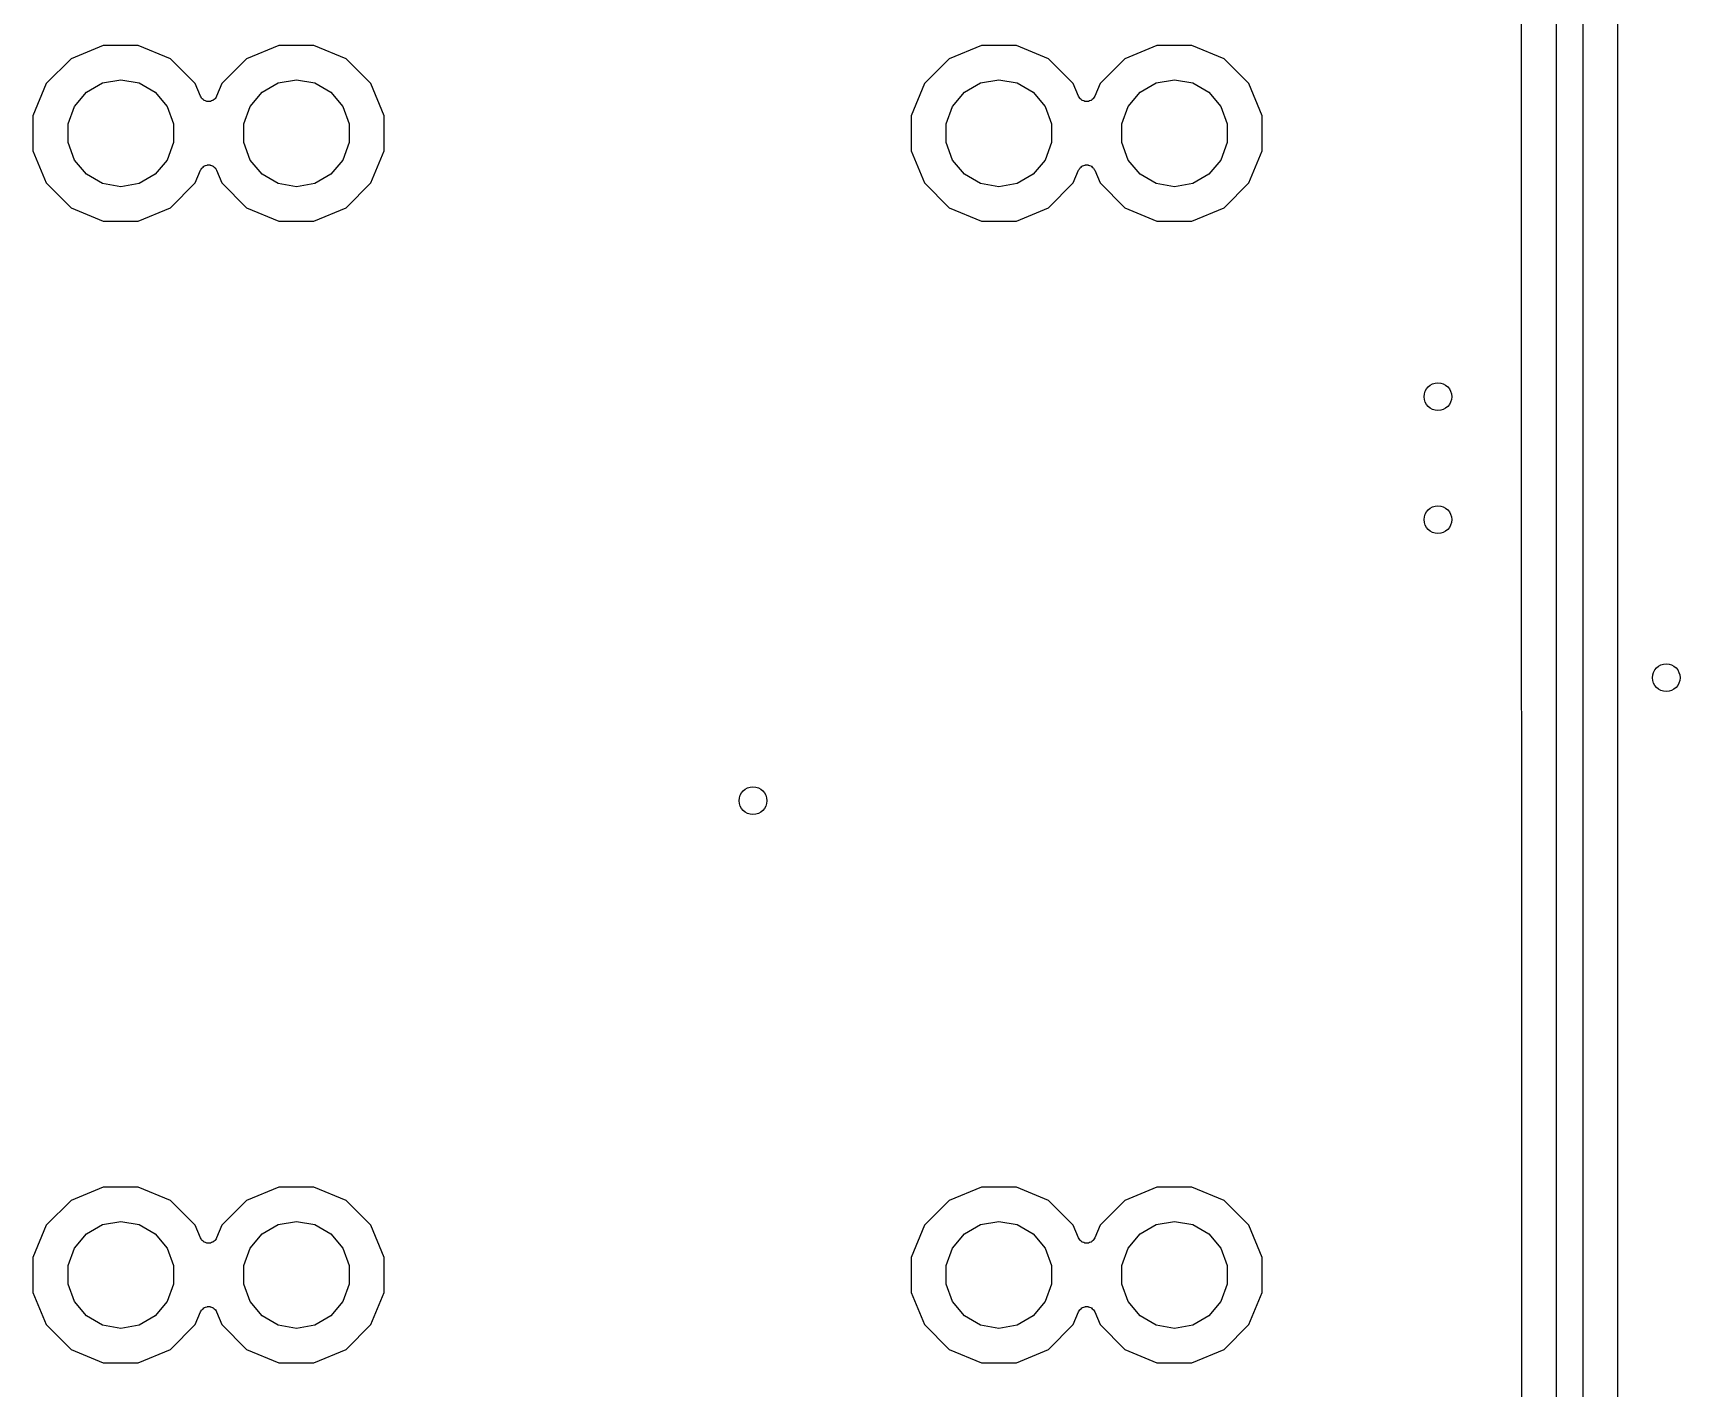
# Model space of a CAD drawing. Extents: x 40 to 163, y -163 to -37.
# Drawn here: x 105.41 to 129.23, y -126.1 to -106.5 of the extents above; entities that cross this region are included whole.
import ezdxf

# ---------------------------------------------------------------- set-up
doc = ezdxf.new("R2010")
doc.units = 0
doc.header["$MEASUREMENT"] = 0
doc.layers.add('BLACK', color=7, linetype='CONTINUOUS')

msp = doc.modelspace()

# ---------------------------------------------------------------- linework, layer by layer
at = {"layer": 'BLACK', "linetype": 'CONTINUOUS'}
for p, q in [((126.936, -103.586), (126.937, -128.563)), ((127.445, -128.826), (127.444, -103.513)), ((127.825, -103.584), (127.825, -128.897)), ((128.333, -128.824), (128.333, -103.847)), ((106.427, -106.68), (105.961, -106.873)), ((106.933, -106.68), (106.427, -106.68)), ((107.399, -106.873), (106.933, -106.68)), ((108.967, -106.68), (108.501, -106.873)), ((109.473, -106.68), (108.967, -106.68)), ((109.939, -106.873), (109.473, -106.68)), ((119.127, -106.68), (118.661, -106.873)), ((119.633, -106.68), (119.127, -106.68)), ((120.099, -106.873), (119.633, -106.68)), ((121.667, -106.68), (121.201, -106.873)), ((122.173, -106.68), (121.667, -106.68)), ((122.639, -106.873), (122.173, -106.68)), ((105.961, -106.873), (105.603, -107.231)), ((107.757, -107.231), (107.399, -106.873)), ((108.501, -106.873), (108.143, -107.231)), ((110.297, -107.231), (109.939, -106.873)), ((118.661, -106.873), (118.303, -107.231)), ((120.457, -107.231), (120.099, -106.873)), ((121.201, -106.873), (120.843, -107.231)), ((122.997, -107.231), (122.639, -106.873)), ((106.415, -107.223), (106.68, -107.176)), ((106.68, -107.176), (106.945, -107.223)), ((108.955, -107.223), (109.22, -107.176)), ((109.22, -107.176), (109.485, -107.223)), ((119.115, -107.223), (119.38, -107.176)), ((119.38, -107.176), (119.645, -107.223)), ((121.655, -107.223), (121.92, -107.176)), ((121.92, -107.176), (122.185, -107.223)), ((105.603, -107.231), (105.41, -107.697)), ((106.01, -107.563), (106.183, -107.357)), ((106.183, -107.357), (106.415, -107.223)), ((106.945, -107.223), (107.177, -107.357)), ((107.177, -107.357), (107.35, -107.563)), ((107.833, -107.414), (107.757, -107.231)), ((107.842, -107.428), (107.833, -107.414)), ((107.849, -107.443), (107.842, -107.428)), ((108.058, -107.428), (108.051, -107.443)), ((108.067, -107.414), (108.058, -107.428)), ((108.143, -107.231), (108.067, -107.414)), ((108.55, -107.563), (108.723, -107.357)), ((108.723, -107.357), (108.955, -107.223)), ((109.485, -107.223), (109.717, -107.357)), ((109.717, -107.357), (109.89, -107.563)), ((110.49, -107.697), (110.297, -107.231)), ((118.303, -107.231), (118.11, -107.697)), ((118.71, -107.563), (118.883, -107.357)), ((118.883, -107.357), (119.115, -107.223)), ((119.645, -107.223), (119.877, -107.357)), ((119.877, -107.357), (120.05, -107.563)), ((120.533, -107.414), (120.457, -107.231)), ((120.542, -107.428), (120.533, -107.414)), ((120.549, -107.443), (120.542, -107.428)), ((120.758, -107.428), (120.751, -107.443)), ((120.767, -107.414), (120.758, -107.428)), ((120.843, -107.231), (120.767, -107.414)), ((121.25, -107.563), (121.423, -107.357)), ((121.423, -107.357), (121.655, -107.223)), ((122.185, -107.223), (122.417, -107.357)), ((122.417, -107.357), (122.59, -107.563)), ((123.19, -107.697), (122.997, -107.231)), ((105.918, -107.816), (106.01, -107.563)), ((107.35, -107.563), (107.442, -107.816)), ((107.853, -107.447), (107.849, -107.443)), ((107.856, -107.451), (107.853, -107.447)), ((107.87, -107.461), (107.856, -107.451)), ((107.882, -107.473), (107.87, -107.461)), ((107.887, -107.475), (107.882, -107.473)), ((107.891, -107.478), (107.887, -107.475)), ((107.907, -107.483), (107.891, -107.478)), ((107.923, -107.49), (107.907, -107.483)), ((107.928, -107.49), (107.923, -107.49)), ((107.933, -107.491), (107.928, -107.49)), ((107.95, -107.491), (107.933, -107.491)), ((107.967, -107.491), (107.95, -107.491)), ((107.972, -107.49), (107.967, -107.491)), ((107.977, -107.49), (107.972, -107.49)), ((107.993, -107.483), (107.977, -107.49)), ((108.009, -107.478), (107.993, -107.483)), ((108.013, -107.475), (108.009, -107.478)), ((108.018, -107.473), (108.013, -107.475)), ((108.03, -107.461), (108.018, -107.473)), ((108.044, -107.451), (108.03, -107.461)), ((108.047, -107.447), (108.044, -107.451)), ((108.051, -107.443), (108.047, -107.447)), ((108.458, -107.816), (108.55, -107.563)), ((109.89, -107.563), (109.982, -107.816)), ((118.618, -107.816), (118.71, -107.563)), ((120.05, -107.563), (120.142, -107.816)), ((120.553, -107.447), (120.549, -107.443)), ((120.556, -107.451), (120.553, -107.447)), ((120.57, -107.461), (120.556, -107.451)), ((120.582, -107.473), (120.57, -107.461)), ((120.587, -107.475), (120.582, -107.473)), ((120.591, -107.478), (120.587, -107.475)), ((120.607, -107.483), (120.591, -107.478)), ((120.623, -107.49), (120.607, -107.483)), ((120.628, -107.49), (120.623, -107.49)), ((120.633, -107.491), (120.628, -107.49)), ((120.65, -107.491), (120.633, -107.491)), ((120.667, -107.491), (120.65, -107.491)), ((120.672, -107.49), (120.667, -107.491)), ((120.677, -107.49), (120.672, -107.49)), ((120.693, -107.483), (120.677, -107.49)), ((120.709, -107.478), (120.693, -107.483)), ((120.713, -107.475), (120.709, -107.478)), ((120.718, -107.473), (120.713, -107.475)), ((120.73, -107.461), (120.718, -107.473)), ((120.744, -107.451), (120.73, -107.461)), ((120.747, -107.447), (120.744, -107.451)), ((120.751, -107.443), (120.747, -107.447)), ((121.158, -107.816), (121.25, -107.563)), ((122.59, -107.563), (122.682, -107.816)), ((105.41, -107.697), (105.41, -108.203)), ((105.918, -108.084), (105.918, -107.816)), ((107.442, -107.816), (107.442, -108.084)), ((108.458, -108.084), (108.458, -107.816)), ((109.982, -107.816), (109.982, -108.084)), ((110.49, -108.203), (110.49, -107.697)), ((118.11, -107.697), (118.11, -108.203)), ((118.618, -108.084), (118.618, -107.816)), ((120.142, -107.816), (120.142, -108.084)), ((121.158, -108.084), (121.158, -107.816)), ((122.682, -107.816), (122.682, -108.084)), ((123.19, -108.203), (123.19, -107.697)), ((106.01, -108.337), (105.918, -108.084)), ((107.442, -108.084), (107.35, -108.337)), ((108.55, -108.337), (108.458, -108.084)), ((109.982, -108.084), (109.89, -108.337)), ((118.71, -108.337), (118.618, -108.084)), ((120.142, -108.084), (120.05, -108.337)), ((121.25, -108.337), (121.158, -108.084)), ((122.682, -108.084), (122.59, -108.337)), ((105.41, -108.203), (105.603, -108.669)), ((106.183, -108.543), (106.01, -108.337)), ((107.35, -108.337), (107.177, -108.543)), ((108.723, -108.543), (108.55, -108.337)), ((109.89, -108.337), (109.717, -108.543)), ((110.297, -108.669), (110.49, -108.203)), ((118.11, -108.203), (118.303, -108.669)), ((118.883, -108.543), (118.71, -108.337)), ((120.05, -108.337), (119.877, -108.543)), ((121.423, -108.543), (121.25, -108.337)), ((122.59, -108.337), (122.417, -108.543)), ((122.997, -108.669), (123.19, -108.203)), ((106.415, -108.677), (106.183, -108.543)), ((107.177, -108.543), (106.945, -108.677)), ((107.757, -108.669), (107.833, -108.486)), ((107.833, -108.486), (107.842, -108.472)), ((107.842, -108.472), (107.849, -108.457)), ((107.849, -108.457), (107.853, -108.453)), ((107.853, -108.453), (107.856, -108.449)), ((107.856, -108.449), (107.87, -108.439)), ((107.87, -108.439), (107.882, -108.427)), ((107.882, -108.427), (107.887, -108.425)), ((107.887, -108.425), (107.891, -108.422)), ((107.891, -108.422), (107.907, -108.417)), ((107.907, -108.417), (107.923, -108.41)), ((107.923, -108.41), (107.928, -108.41)), ((107.928, -108.41), (107.933, -108.409)), ((107.933, -108.409), (107.95, -108.409)), ((107.95, -108.409), (107.967, -108.409)), ((107.967, -108.409), (107.972, -108.41)), ((107.972, -108.41), (107.977, -108.41)), ((107.977, -108.41), (107.993, -108.417)), ((107.993, -108.417), (108.009, -108.422)), ((108.009, -108.422), (108.013, -108.425)), ((108.013, -108.425), (108.018, -108.427)), ((108.018, -108.427), (108.03, -108.439)), ((108.03, -108.439), (108.044, -108.449)), ((108.044, -108.449), (108.047, -108.453)), ((108.047, -108.453), (108.051, -108.457)), ((108.051, -108.457), (108.058, -108.472)), ((108.058, -108.472), (108.067, -108.486)), ((108.067, -108.486), (108.143, -108.669)), ((108.955, -108.677), (108.723, -108.543)), ((109.717, -108.543), (109.485, -108.677)), ((119.115, -108.677), (118.883, -108.543)), ((119.877, -108.543), (119.645, -108.677)), ((120.457, -108.669), (120.533, -108.486)), ((120.533, -108.486), (120.542, -108.472)), ((120.542, -108.472), (120.549, -108.457)), ((120.549, -108.457), (120.553, -108.453)), ((120.553, -108.453), (120.556, -108.449)), ((120.556, -108.449), (120.57, -108.439)), ((120.57, -108.439), (120.582, -108.427)), ((120.582, -108.427), (120.587, -108.425)), ((120.587, -108.425), (120.591, -108.422)), ((120.591, -108.422), (120.607, -108.417)), ((120.607, -108.417), (120.623, -108.41)), ((120.623, -108.41), (120.628, -108.41)), ((120.628, -108.41), (120.633, -108.409)), ((120.633, -108.409), (120.65, -108.409)), ((120.65, -108.409), (120.667, -108.409)), ((120.667, -108.409), (120.672, -108.41)), ((120.672, -108.41), (120.677, -108.41)), ((120.677, -108.41), (120.693, -108.417)), ((120.693, -108.417), (120.709, -108.422)), ((120.709, -108.422), (120.713, -108.425)), ((120.713, -108.425), (120.718, -108.427)), ((120.718, -108.427), (120.73, -108.439)), ((120.73, -108.439), (120.744, -108.449)), ((120.744, -108.449), (120.747, -108.453)), ((120.747, -108.453), (120.751, -108.457)), ((120.751, -108.457), (120.758, -108.472)), ((120.758, -108.472), (120.767, -108.486)), ((120.767, -108.486), (120.843, -108.669)), ((121.655, -108.677), (121.423, -108.543)), ((122.417, -108.543), (122.185, -108.677)), ((105.603, -108.669), (105.961, -109.027)), ((106.68, -108.724), (106.415, -108.677)), ((106.945, -108.677), (106.68, -108.724)), ((107.399, -109.027), (107.757, -108.669)), ((108.143, -108.669), (108.501, -109.027)), ((109.22, -108.724), (108.955, -108.677)), ((109.485, -108.677), (109.22, -108.724)), ((109.939, -109.027), (110.297, -108.669)), ((118.303, -108.669), (118.661, -109.027)), ((119.38, -108.724), (119.115, -108.677)), ((119.645, -108.677), (119.38, -108.724)), ((120.099, -109.027), (120.457, -108.669)), ((120.843, -108.669), (121.201, -109.027)), ((121.92, -108.724), (121.655, -108.677)), ((122.185, -108.677), (121.92, -108.724)), ((122.639, -109.027), (122.997, -108.669)), ((105.961, -109.027), (106.427, -109.22)), ((106.933, -109.22), (107.399, -109.027)), ((108.501, -109.027), (108.967, -109.22)), ((109.473, -109.22), (109.939, -109.027)), ((118.661, -109.027), (119.127, -109.22)), ((119.633, -109.22), (120.099, -109.027)), ((121.201, -109.027), (121.667, -109.22)), ((122.173, -109.22), (122.639, -109.027)), ((106.427, -109.22), (106.933, -109.22)), ((108.967, -109.22), (109.473, -109.22)), ((119.127, -109.22), (119.633, -109.22)), ((121.667, -109.22), (122.173, -109.22)), ((105.961, -123.383), (105.603, -123.741)), ((106.427, -123.19), (105.961, -123.383)), ((106.933, -123.19), (106.427, -123.19)), ((107.399, -123.383), (106.933, -123.19)), ((107.757, -123.741), (107.399, -123.383)), ((108.501, -123.383), (108.143, -123.741)), ((108.967, -123.19), (108.501, -123.383)), ((109.473, -123.19), (108.967, -123.19)), ((109.939, -123.383), (109.473, -123.19)), ((110.297, -123.741), (109.939, -123.383)), ((118.661, -123.383), (118.303, -123.741)), ((119.127, -123.19), (118.661, -123.383)), ((119.633, -123.19), (119.127, -123.19)), ((120.099, -123.383), (119.633, -123.19)), ((120.457, -123.741), (120.099, -123.383)), ((121.201, -123.383), (120.843, -123.741)), ((121.667, -123.19), (121.201, -123.383)), ((122.173, -123.19), (121.667, -123.19)), ((122.639, -123.383), (122.173, -123.19)), ((122.997, -123.741), (122.639, -123.383)), ((105.603, -123.741), (105.41, -124.207)), ((106.01, -124.073), (106.183, -123.867)), ((106.183, -123.867), (106.415, -123.733)), ((106.415, -123.733), (106.68, -123.686)), ((106.68, -123.686), (106.945, -123.733)), ((106.945, -123.733), (107.177, -123.867)), ((107.177, -123.867), (107.35, -124.073)), ((107.833, -123.924), (107.757, -123.741)), ((108.143, -123.741), (108.067, -123.924)), ((108.55, -124.073), (108.723, -123.867)), ((108.723, -123.867), (108.955, -123.733)), ((108.955, -123.733), (109.22, -123.686)), ((109.22, -123.686), (109.485, -123.733)), ((109.485, -123.733), (109.717, -123.867)), ((109.717, -123.867), (109.89, -124.073)), ((110.49, -124.207), (110.297, -123.741)), ((118.303, -123.741), (118.11, -124.207)), ((118.71, -124.073), (118.883, -123.867)), ((118.883, -123.867), (119.115, -123.733)), ((119.115, -123.733), (119.38, -123.686)), ((119.38, -123.686), (119.645, -123.733)), ((119.645, -123.733), (119.877, -123.867)), ((119.877, -123.867), (120.05, -124.073)), ((120.533, -123.924), (120.457, -123.741)), ((120.843, -123.741), (120.767, -123.924)), ((121.25, -124.073), (121.423, -123.867)), ((121.423, -123.867), (121.655, -123.733)), ((121.655, -123.733), (121.92, -123.686)), ((121.92, -123.686), (122.185, -123.733)), ((122.185, -123.733), (122.417, -123.867)), ((122.417, -123.867), (122.59, -124.073)), ((123.19, -124.207), (122.997, -123.741)), ((105.918, -124.326), (106.01, -124.073)), ((107.35, -124.073), (107.442, -124.326)), ((107.842, -123.938), (107.833, -123.924)), ((107.849, -123.953), (107.842, -123.938)), ((107.853, -123.957), (107.849, -123.953)), ((107.856, -123.961), (107.853, -123.957)), ((107.87, -123.971), (107.856, -123.961)), ((107.882, -123.983), (107.87, -123.971)), ((107.887, -123.985), (107.882, -123.983)), ((107.891, -123.988), (107.887, -123.985)), ((107.907, -123.993), (107.891, -123.988)), ((107.923, -124), (107.907, -123.993)), ((107.928, -124), (107.923, -124)), ((107.933, -124.001), (107.928, -124)), ((107.95, -124.001), (107.933, -124.001)), ((107.967, -124.001), (107.95, -124.001)), ((107.972, -124), (107.967, -124.001)), ((107.977, -124), (107.972, -124)), ((107.993, -123.993), (107.977, -124)), ((108.009, -123.988), (107.993, -123.993)), ((108.013, -123.985), (108.009, -123.988)), ((108.018, -123.983), (108.013, -123.985)), ((108.03, -123.971), (108.018, -123.983)), ((108.044, -123.961), (108.03, -123.971)), ((108.047, -123.957), (108.044, -123.961)), ((108.051, -123.953), (108.047, -123.957)), ((108.058, -123.938), (108.051, -123.953)), ((108.067, -123.924), (108.058, -123.938)), ((108.458, -124.326), (108.55, -124.073)), ((109.89, -124.073), (109.982, -124.326)), ((118.618, -124.326), (118.71, -124.073)), ((120.05, -124.073), (120.142, -124.326)), ((120.542, -123.938), (120.533, -123.924)), ((120.549, -123.953), (120.542, -123.938)), ((120.553, -123.957), (120.549, -123.953)), ((120.556, -123.961), (120.553, -123.957)), ((120.57, -123.971), (120.556, -123.961)), ((120.582, -123.983), (120.57, -123.971)), ((120.587, -123.985), (120.582, -123.983)), ((120.591, -123.988), (120.587, -123.985)), ((120.607, -123.993), (120.591, -123.988)), ((120.623, -124), (120.607, -123.993)), ((120.628, -124), (120.623, -124)), ((120.633, -124.001), (120.628, -124)), ((120.65, -124.001), (120.633, -124.001)), ((120.667, -124.001), (120.65, -124.001)), ((120.672, -124), (120.667, -124.001)), ((120.677, -124), (120.672, -124)), ((120.693, -123.993), (120.677, -124)), ((120.709, -123.988), (120.693, -123.993)), ((120.713, -123.985), (120.709, -123.988)), ((120.718, -123.983), (120.713, -123.985)), ((120.73, -123.971), (120.718, -123.983)), ((120.744, -123.961), (120.73, -123.971)), ((120.747, -123.957), (120.744, -123.961)), ((120.751, -123.953), (120.747, -123.957)), ((120.758, -123.938), (120.751, -123.953)), ((120.767, -123.924), (120.758, -123.938)), ((121.158, -124.326), (121.25, -124.073)), ((122.59, -124.073), (122.682, -124.326)), ((105.41, -124.207), (105.41, -124.713)), ((105.918, -124.594), (105.918, -124.326)), ((107.442, -124.326), (107.442, -124.594)), ((108.458, -124.594), (108.458, -124.326)), ((109.982, -124.326), (109.982, -124.594)), ((110.49, -124.713), (110.49, -124.207)), ((118.11, -124.207), (118.11, -124.713)), ((118.618, -124.594), (118.618, -124.326)), ((120.142, -124.326), (120.142, -124.594)), ((121.158, -124.594), (121.158, -124.326)), ((122.682, -124.326), (122.682, -124.594)), ((123.19, -124.713), (123.19, -124.207)), ((105.41, -124.713), (105.603, -125.179)), ((106.01, -124.847), (105.918, -124.594)), ((107.442, -124.594), (107.35, -124.847)), ((108.55, -124.847), (108.458, -124.594)), ((109.982, -124.594), (109.89, -124.847)), ((110.297, -125.179), (110.49, -124.713)), ((118.11, -124.713), (118.303, -125.179)), ((118.71, -124.847), (118.618, -124.594)), ((120.142, -124.594), (120.05, -124.847)), ((121.25, -124.847), (121.158, -124.594)), ((122.682, -124.594), (122.59, -124.847)), ((122.997, -125.179), (123.19, -124.713)), ((106.183, -125.053), (106.01, -124.847)), ((106.415, -125.187), (106.183, -125.053)), ((107.177, -125.053), (106.945, -125.187)), ((107.35, -124.847), (107.177, -125.053)), ((107.757, -125.179), (107.833, -124.996)), ((107.833, -124.996), (107.842, -124.982)), ((107.842, -124.982), (107.849, -124.967)), ((107.849, -124.967), (107.853, -124.963)), ((107.853, -124.963), (107.856, -124.959)), ((107.856, -124.959), (107.87, -124.949)), ((107.87, -124.949), (107.882, -124.937)), ((107.882, -124.937), (107.887, -124.935)), ((107.887, -124.935), (107.891, -124.932)), ((107.891, -124.932), (107.907, -124.927)), ((107.907, -124.927), (107.923, -124.92)), ((107.923, -124.92), (107.928, -124.92)), ((107.928, -124.92), (107.933, -124.919)), ((107.933, -124.919), (107.95, -124.919)), ((107.95, -124.919), (107.967, -124.919)), ((107.967, -124.919), (107.972, -124.92)), ((107.972, -124.92), (107.977, -124.92)), ((107.977, -124.92), (107.993, -124.927)), ((107.993, -124.927), (108.009, -124.932)), ((108.009, -124.932), (108.013, -124.935)), ((108.013, -124.935), (108.018, -124.937)), ((108.018, -124.937), (108.03, -124.949)), ((108.03, -124.949), (108.044, -124.959)), ((108.044, -124.959), (108.047, -124.963)), ((108.047, -124.963), (108.051, -124.967)), ((108.051, -124.967), (108.058, -124.982)), ((108.058, -124.982), (108.067, -124.996)), ((108.067, -124.996), (108.143, -125.179)), ((108.723, -125.053), (108.55, -124.847)), ((108.955, -125.187), (108.723, -125.053)), ((109.717, -125.053), (109.485, -125.187)), ((109.89, -124.847), (109.717, -125.053)), ((118.883, -125.053), (118.71, -124.847)), ((119.115, -125.187), (118.883, -125.053)), ((119.877, -125.053), (119.645, -125.187)), ((120.05, -124.847), (119.877, -125.053)), ((120.457, -125.179), (120.533, -124.996)), ((120.533, -124.996), (120.542, -124.982)), ((120.542, -124.982), (120.549, -124.967)), ((120.549, -124.967), (120.553, -124.963)), ((120.553, -124.963), (120.556, -124.959)), ((120.556, -124.959), (120.57, -124.949)), ((120.57, -124.949), (120.582, -124.937)), ((120.582, -124.937), (120.587, -124.935)), ((120.587, -124.935), (120.591, -124.932)), ((120.591, -124.932), (120.607, -124.927)), ((120.607, -124.927), (120.623, -124.92)), ((120.623, -124.92), (120.628, -124.92)), ((120.628, -124.92), (120.633, -124.919)), ((120.633, -124.919), (120.65, -124.919)), ((120.65, -124.919), (120.667, -124.919)), ((120.667, -124.919), (120.672, -124.92)), ((120.672, -124.92), (120.677, -124.92)), ((120.677, -124.92), (120.693, -124.927)), ((120.693, -124.927), (120.709, -124.932)), ((120.709, -124.932), (120.713, -124.935)), ((120.713, -124.935), (120.718, -124.937)), ((120.718, -124.937), (120.73, -124.949)), ((120.73, -124.949), (120.744, -124.959)), ((120.744, -124.959), (120.747, -124.963)), ((120.747, -124.963), (120.751, -124.967)), ((120.751, -124.967), (120.758, -124.982)), ((120.758, -124.982), (120.767, -124.996)), ((120.767, -124.996), (120.843, -125.179)), ((121.423, -125.053), (121.25, -124.847)), ((121.655, -125.187), (121.423, -125.053)), ((122.417, -125.053), (122.185, -125.187)), ((122.59, -124.847), (122.417, -125.053)), ((105.603, -125.179), (105.961, -125.537)), ((106.68, -125.234), (106.415, -125.187)), ((106.945, -125.187), (106.68, -125.234)), ((107.399, -125.537), (107.757, -125.179)), ((108.143, -125.179), (108.501, -125.537)), ((109.22, -125.234), (108.955, -125.187)), ((109.485, -125.187), (109.22, -125.234)), ((109.939, -125.537), (110.297, -125.179)), ((118.303, -125.179), (118.661, -125.537)), ((119.38, -125.234), (119.115, -125.187)), ((119.645, -125.187), (119.38, -125.234)), ((120.099, -125.537), (120.457, -125.179)), ((120.843, -125.179), (121.201, -125.537)), ((121.92, -125.234), (121.655, -125.187)), ((122.185, -125.187), (121.92, -125.234)), ((122.639, -125.537), (122.997, -125.179)), ((105.961, -125.537), (106.427, -125.73)), ((106.933, -125.73), (107.399, -125.537)), ((108.501, -125.537), (108.967, -125.73)), ((109.473, -125.73), (109.939, -125.537)), ((118.661, -125.537), (119.127, -125.73)), ((119.633, -125.73), (120.099, -125.537)), ((121.201, -125.537), (121.667, -125.73)), ((122.173, -125.73), (122.639, -125.537)), ((106.427, -125.73), (106.933, -125.73)), ((108.967, -125.73), (109.473, -125.73)), ((119.127, -125.73), (119.633, -125.73)), ((121.667, -125.73), (122.173, -125.73))]:
    msp.add_line(p, q, dxfattribs=at)
at = {"layer": 'BLACK'}
for centre in [(125.73, -111.76), (125.73, -113.538), (129.032, -115.824), (115.824, -117.602)]:
    msp.add_circle(centre, 0.2, dxfattribs=at)

doc.saveas('drawing.dxf')
